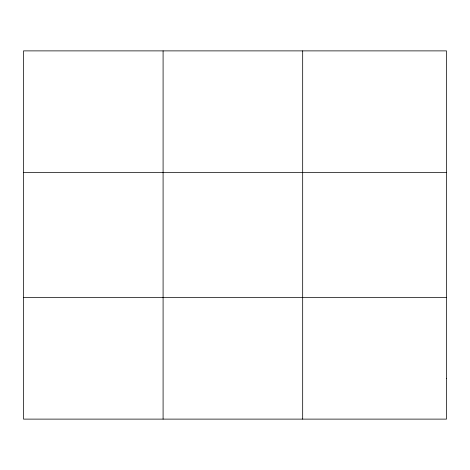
<?xml version="1.0" encoding="UTF-8"?>
<svg xmlns="http://www.w3.org/2000/svg" width="470" height="470" viewBox="0 0 470 470"><rect width="100%" height="100%" fill="white"/><g stroke="black" fill="none" stroke-linecap="round" stroke-linejoin="round"><path stroke-width="0.7" d="M163.09 50.883L163.09 419.117M302.68 50.883L302.68 419.117M23.5 172.402L446.5 172.402M23.5 297.598L446.5 297.598M446.5 378.614L446.5 419.117L23.5 419.117L23.5 50.883L446.5 50.883L446.5 378.614"/></g></svg>
